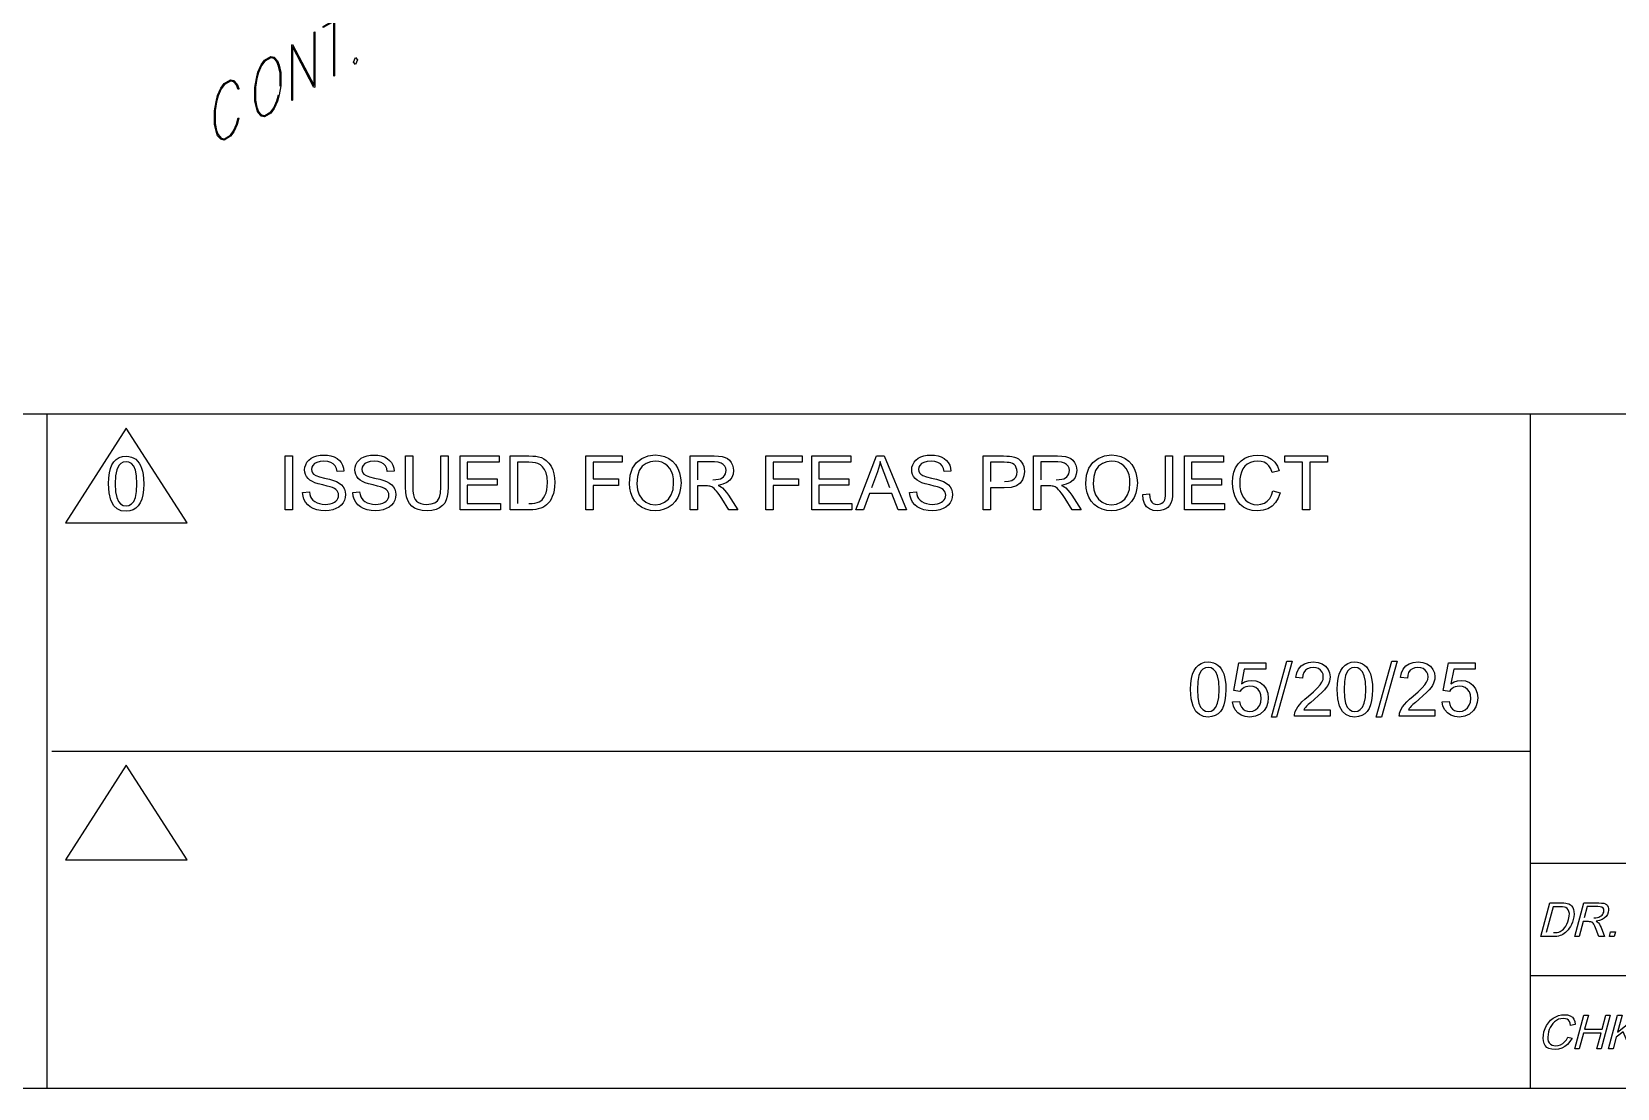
# Model space of a CAD drawing. Extents: x 0 to 17.2, y 0.1 to 11.3.
# Drawn here: x 7.477 to 10.402, y 0.225 to 2.174 of the extents above; entities that cross this region are included whole.
import ezdxf

# ---------------------------------------------------------------- set-up
doc = ezdxf.new("R2010")
doc.units = 0
for name, color, linetype in [('BORDER', 3, 'CONTINUOUS'), ('BORDERTEXT', 7, 'CONTINUOUS'), ('Continuation', 7, 'CONTINUOUS')]:
    doc.layers.add(name, color=color, linetype=linetype)

msp = doc.modelspace()

# ---------------------------------------------------------------- linework, layer by layer
at = {"layer": 'BORDER'}
for points in [[(0.1692, 0.2247), (17.0808, 0.2247), (17.0808, 11.1675), (0.1692, 11.1675), (0.1692, 0.2247)], [(17.0808, 1.4682), (0.1692, 1.4682)], [(7.5059, 0.2247), (7.5059, 1.4682)], [(10.2415, 0.2247), (10.2415, 1.4682)], [(7.5145, 0.8464), (10.2415, 0.8464)], [(12.1068, 0.6392), (10.2415, 0.6392)], [(12.1068, 0.4319), (10.2415, 0.4319)]]:
    msp.add_lwpolyline(points, dxfattribs=at)
at = {"layer": 'BORDERTEXT'}
for points in [[(7.6518, 1.4423), (7.5395, 1.2677), (7.764, 1.2677), (7.6518, 1.4423)], [(7.6189, 1.3397), (7.6193, 1.3507), (7.6205, 1.3602), (7.6225, 1.3681), (7.6253, 1.3748), (7.6289, 1.3803), (7.6333, 1.3847), (7.6385, 1.388), (7.6445, 1.3899), (7.6513, 1.3906), (7.6564, 1.3902), (7.6611, 1.3891), (7.6654, 1.3873), (7.6692, 1.3849), (7.6725, 1.3818), (7.6753, 1.378), (7.6778, 1.3737), (7.6798, 1.3688), (7.6815, 1.3633), (7.6828, 1.3568), (7.6835, 1.3489), (7.6838, 1.3397), (7.6834, 1.3288), (7.6822, 1.3194), (7.6802, 1.3115), (7.6774, 1.3048), (7.6738, 1.2993), (7.6694, 1.2949), (7.6642, 1.2916), (7.6582, 1.2896), (7.6513, 1.289), (7.6424, 1.2901), (7.6349, 1.2936), (7.6287, 1.2993), (7.6233, 1.3093), (7.62, 1.3228), (7.6189, 1.3397)], [(7.6314, 1.3397), (7.6321, 1.3252), (7.634, 1.3144), (7.6372, 1.3071), (7.6413, 1.3026), (7.646, 1.2999), (7.6513, 1.299), (7.6566, 1.2999), (7.6613, 1.3026), (7.6655, 1.3072), (7.6687, 1.3144), (7.6706, 1.3253), (7.6712, 1.3397), (7.6706, 1.3543), (7.6687, 1.3652), (7.6655, 1.3724), (7.6613, 1.3769), (7.6566, 1.3796), (7.6512, 1.3805), (7.646, 1.3797), (7.6415, 1.3773), (7.6377, 1.3733), (7.6342, 1.3656), (7.6321, 1.3544), (7.6314, 1.3397)], [(7.945, 1.2917), (7.945, 1.3911), (7.9582, 1.3911), (7.9582, 1.2917), (7.945, 1.2917)], [(7.9769, 1.3236), (7.9894, 1.3247), (7.9894, 1.3247), (7.9902, 1.32), (7.9916, 1.316), (7.9935, 1.3125), (7.9935, 1.3125), (7.996, 1.3095), (7.9993, 1.3069), (8.0035, 1.3047), (8.0035, 1.3047), (8.0082, 1.3031), (8.0133, 1.3021), (8.0187, 1.3018), (8.0187, 1.3018), (8.0236, 1.302), (8.028, 1.3028), (8.032, 1.304), (8.032, 1.304), (8.0356, 1.3057), (8.0384, 1.3077), (8.0406, 1.3102), (8.0406, 1.3102), (8.0422, 1.3128), (8.0431, 1.3157), (8.0434, 1.3187), (8.0434, 1.3187), (8.0431, 1.3217), (8.0422, 1.3244), (8.0407, 1.3269), (8.0407, 1.3269), (8.0385, 1.3291), (8.0355, 1.331), (8.0318, 1.3327), (8.0318, 1.3327), (8.028, 1.334), (8.0221, 1.3356), (8.0141, 1.3376), (8.0141, 1.3376), (8.0058, 1.3397), (7.9994, 1.3418), (7.9949, 1.3438), (7.9949, 1.3438), (7.9905, 1.3465), (7.987, 1.3496), (7.9842, 1.353), (7.9842, 1.353), (7.9823, 1.3569), (7.9811, 1.361), (7.9807, 1.3654), (7.9807, 1.3654), (7.9812, 1.3703), (7.9826, 1.375), (7.985, 1.3795), (7.985, 1.3795), (7.9883, 1.3835), (7.9925, 1.3868), (7.9975, 1.3894), (7.9975, 1.3894), (8.0032, 1.3913), (8.0093, 1.3925), (8.0158, 1.3928), (8.0158, 1.3928), (8.0228, 1.3924), (8.0293, 1.3913), (8.0353, 1.3893), (8.0353, 1.3893), (8.0405, 1.3865), (8.0448, 1.383), (8.0483, 1.3788), (8.0483, 1.3788), (8.0508, 1.374), (8.0524, 1.3688), (8.0531, 1.3631), (8.0405, 1.3622), (8.0405, 1.3622), (8.0393, 1.3679), (8.037, 1.3727), (8.0336, 1.3764), (8.0336, 1.3764), (8.0291, 1.3791), (8.0233, 1.3807), (8.0163, 1.3812), (8.0163, 1.3812), (8.0091, 1.3808), (8.0033, 1.3793), (7.9989, 1.3769), (7.9989, 1.3769), (7.9959, 1.3737), (7.994, 1.3702), (7.9934, 1.3663), (7.9934, 1.3663), (7.9939, 1.3629), (7.9951, 1.36), (7.9973, 1.3575), (7.9973, 1.3575), (8.0012, 1.3552), (8.0078, 1.3528), (8.0171, 1.3504), (8.0171, 1.3504), (8.0267, 1.3481), (8.0341, 1.346), (8.0392, 1.3441), (8.0392, 1.3441), (8.0444, 1.3411), (8.0487, 1.3378), (8.052, 1.3339), (8.052, 1.3339), (8.0543, 1.3296), (8.0557, 1.3249), (8.0561, 1.3198), (8.0561, 1.3198), (8.0556, 1.3146), (8.0541, 1.3096), (8.0516, 1.3048), (8.0516, 1.3048), (8.0481, 1.3005), (8.0438, 1.2968), (8.0385, 1.2939), (8.0385, 1.2939), (8.0326, 1.2917), (8.0262, 1.2904), (8.0193, 1.29), (8.0193, 1.29), (8.0108, 1.2904), (8.0033, 1.2917), (7.9967, 1.2939), (7.9967, 1.2939), (7.9911, 1.297), (7.9863, 1.3009), (7.9824, 1.3057), (7.9824, 1.3057), (7.9795, 1.3112), (7.9777, 1.3172), (7.9769, 1.3236)], [(8.0696, 1.3236), (8.082, 1.3247), (8.082, 1.3247), (8.0829, 1.32), (8.0843, 1.316), (8.0862, 1.3125), (8.0862, 1.3125), (8.0887, 1.3095), (8.092, 1.3069), (8.0962, 1.3047), (8.0962, 1.3047), (8.1009, 1.3031), (8.106, 1.3021), (8.1114, 1.3018), (8.1114, 1.3018), (8.1163, 1.302), (8.1207, 1.3028), (8.1247, 1.304), (8.1247, 1.304), (8.1283, 1.3057), (8.1311, 1.3077), (8.1333, 1.3102), (8.1333, 1.3102), (8.1349, 1.3128), (8.1358, 1.3157), (8.1361, 1.3187), (8.1361, 1.3187), (8.1358, 1.3217), (8.1349, 1.3244), (8.1334, 1.3269), (8.1334, 1.3269), (8.1312, 1.3291), (8.1282, 1.331), (8.1245, 1.3327), (8.1245, 1.3327), (8.1207, 1.334), (8.1148, 1.3356), (8.1068, 1.3376), (8.1068, 1.3376), (8.0985, 1.3397), (8.0921, 1.3418), (8.0875, 1.3438), (8.0875, 1.3438), (8.0832, 1.3465), (8.0797, 1.3496), (8.0769, 1.353), (8.0769, 1.353), (8.075, 1.3569), (8.0738, 1.361), (8.0734, 1.3654), (8.0734, 1.3654), (8.0739, 1.3703), (8.0753, 1.375), (8.0777, 1.3795), (8.0777, 1.3795), (8.081, 1.3835), (8.0852, 1.3868), (8.0902, 1.3894), (8.0902, 1.3894), (8.0959, 1.3913), (8.102, 1.3925), (8.1084, 1.3928), (8.1084, 1.3928), (8.1155, 1.3924), (8.122, 1.3913), (8.128, 1.3893), (8.128, 1.3893), (8.1332, 1.3865), (8.1375, 1.383), (8.141, 1.3788), (8.141, 1.3788), (8.1435, 1.374), (8.1451, 1.3688), (8.1458, 1.3631), (8.1332, 1.3622), (8.1332, 1.3622), (8.132, 1.3679), (8.1297, 1.3727), (8.1263, 1.3764), (8.1263, 1.3764), (8.1218, 1.3791), (8.116, 1.3807), (8.109, 1.3812), (8.109, 1.3812), (8.1017, 1.3808), (8.0959, 1.3793), (8.0916, 1.3769), (8.0916, 1.3769), (8.0885, 1.3737), (8.0867, 1.3702), (8.0861, 1.3663), (8.0861, 1.3663), (8.0866, 1.3629), (8.0878, 1.36), (8.09, 1.3575), (8.09, 1.3575), (8.0939, 1.3552), (8.1005, 1.3528), (8.1098, 1.3504), (8.1098, 1.3504), (8.1194, 1.3481), (8.1268, 1.346), (8.1319, 1.3441), (8.1319, 1.3441), (8.1371, 1.3411), (8.1414, 1.3378), (8.1447, 1.3339), (8.1447, 1.3339), (8.147, 1.3296), (8.1484, 1.3249), (8.1488, 1.3198), (8.1488, 1.3198), (8.1483, 1.3146), (8.1468, 1.3096), (8.1443, 1.3048), (8.1443, 1.3048), (8.1408, 1.3005), (8.1364, 1.2968), (8.1312, 1.2939), (8.1312, 1.2939), (8.1253, 1.2917), (8.1189, 1.2904), (8.112, 1.29), (8.112, 1.29), (8.1035, 1.2904), (8.096, 1.2917), (8.0894, 1.2939), (8.0894, 1.2939), (8.0838, 1.297), (8.079, 1.3009), (8.0751, 1.3057), (8.0751, 1.3057), (8.0722, 1.3112), (8.0704, 1.3172), (8.0696, 1.3236)], [(8.2321, 1.3911), (8.2452, 1.3911), (8.2452, 1.3337), (8.2452, 1.3337), (8.2449, 1.3244), (8.2437, 1.3164), (8.2419, 1.3099), (8.2419, 1.3099), (8.239, 1.3043), (8.2349, 1.2996), (8.2296, 1.2955), (8.2296, 1.2955), (8.2231, 1.2924), (8.2153, 1.2906), (8.2064, 1.29), (8.2064, 1.29), (8.1976, 1.2905), (8.19, 1.2921), (8.1835, 1.2948), (8.1835, 1.2948), (8.1781, 1.2985), (8.1739, 1.3031), (8.1708, 1.3087), (8.1708, 1.3087), (8.1687, 1.3156), (8.1674, 1.3239), (8.167, 1.3337), (8.167, 1.3911), (8.1802, 1.3911), (8.1802, 1.3337), (8.1802, 1.3337), (8.1804, 1.3259), (8.1812, 1.3195), (8.1826, 1.3146), (8.1826, 1.3146), (8.1846, 1.3109), (8.1873, 1.3077), (8.1909, 1.3052), (8.1909, 1.3052), (8.1951, 1.3033), (8.1998, 1.3022), (8.2052, 1.3018), (8.2052, 1.3018), (8.214, 1.3026), (8.2209, 1.3048), (8.2259, 1.3084), (8.2259, 1.3084), (8.2293, 1.3142), (8.2314, 1.3226), (8.2321, 1.3337), (8.2321, 1.3911)], [(8.2674, 1.2917), (8.2674, 1.3911), (8.3394, 1.3911), (8.3394, 1.3794), (8.2806, 1.3794), (8.2806, 1.3489), (8.3356, 1.3489), (8.3356, 1.3373), (8.2806, 1.3373), (8.2806, 1.3034), (8.3417, 1.3034), (8.3417, 1.2917), (8.2674, 1.2917)], [(8.3599, 1.2917), (8.3599, 1.3911), (8.3941, 1.3911), (8.3941, 1.3911), (8.4013, 1.391), (8.4072, 1.3905), (8.4118, 1.3897), (8.4118, 1.3897), (8.4173, 1.3881), (8.4221, 1.3857), (8.4264, 1.3826), (8.4264, 1.3826), (8.4312, 1.3778), (8.4352, 1.3721), (8.4382, 1.3656), (8.4382, 1.3656), (8.4404, 1.3584), (8.4417, 1.3505), (8.4421, 1.3419), (8.4421, 1.3419), (8.4418, 1.3347), (8.4409, 1.328), (8.4395, 1.3219), (8.4395, 1.3219), (8.4375, 1.3164), (8.4353, 1.3115), (8.4327, 1.3074), (8.4327, 1.3074), (8.4298, 1.3038), (8.4268, 1.3008), (8.4236, 1.2984), (8.4236, 1.2984), (8.4201, 1.2963), (8.4161, 1.2947), (8.4117, 1.2934), (8.4117, 1.2934), (8.4069, 1.2924), (8.4015, 1.2919), (8.3958, 1.2917), (8.3599, 1.2917)], [(8.3943, 1.3034), (8.3943, 1.3034), (8.4004, 1.3036), (8.4055, 1.3042), (8.4097, 1.3052), (8.4097, 1.3052), (8.4132, 1.3066), (8.4162, 1.3083), (8.4186, 1.3104), (8.4186, 1.3104), (8.4215, 1.3139), (8.4239, 1.3181), (8.4259, 1.323), (8.4259, 1.323), (8.4274, 1.3286), (8.4282, 1.335), (8.4285, 1.3422), (8.4285, 1.3422), (8.428, 1.3518), (8.4263, 1.3598), (8.4234, 1.3661), (8.4234, 1.3661), (8.4197, 1.3711), (8.4156, 1.3749), (8.411, 1.3774), (8.411, 1.3774), (8.4067, 1.3785), (8.401, 1.3792), (8.3939, 1.3794), (8.373, 1.3794), (8.373, 1.3034)], [(8.4995, 1.2917), (8.4995, 1.3911), (8.5666, 1.3911), (8.5666, 1.3794), (8.5127, 1.3794), (8.5127, 1.3486), (8.5594, 1.3486), (8.5594, 1.3369), (8.5127, 1.3369), (8.5127, 1.2917), (8.4995, 1.2917)], [(8.5797, 1.3401), (8.5797, 1.3401), (8.5812, 1.3554), (8.5856, 1.3684), (8.593, 1.3789), (8.593, 1.3789), (8.6027, 1.3867), (8.6142, 1.3914), (8.6274, 1.3929), (8.6274, 1.3929), (8.6362, 1.3922), (8.6445, 1.39), (8.6522, 1.3863), (8.6522, 1.3863), (8.659, 1.3814), (8.6646, 1.3752), (8.6691, 1.368), (8.6691, 1.368), (8.6723, 1.3598), (8.6742, 1.3509), (8.6749, 1.3413), (8.6749, 1.3413), (8.6742, 1.3315), (8.6721, 1.3225), (8.6688, 1.3142), (8.6688, 1.3142), (8.6641, 1.3069), (8.6583, 1.3008), (8.6514, 1.2961), (8.6514, 1.2961), (8.6438, 1.2927), (8.6357, 1.2907), (8.6273, 1.29), (8.6273, 1.29), (8.6183, 1.2907), (8.6099, 1.293), (8.6022, 1.2968), (8.6022, 1.2968), (8.5954, 1.3018), (8.5898, 1.308), (8.5854, 1.3153), (8.5854, 1.3153), (8.5823, 1.3233), (8.5804, 1.3315), (8.5797, 1.3401)], [(8.5933, 1.3399), (8.5944, 1.3288), (8.5976, 1.3193), (8.603, 1.3116), (8.603, 1.3116), (8.61, 1.3058), (8.618, 1.3024), (8.6272, 1.3012), (8.6272, 1.3012), (8.6365, 1.3024), (8.6447, 1.3059), (8.6517, 1.3117), (8.6517, 1.3117), (8.657, 1.3196), (8.6602, 1.3295), (8.6613, 1.3413), (8.6613, 1.3413), (8.6608, 1.3491), (8.6595, 1.3562), (8.6572, 1.3625), (8.6572, 1.3625), (8.654, 1.3681), (8.65, 1.3728), (8.6452, 1.3766), (8.6452, 1.3766), (8.6397, 1.3794), (8.6338, 1.381), (8.6274, 1.3816), (8.6274, 1.3816), (8.6185, 1.3805), (8.6105, 1.3773), (8.6034, 1.372), (8.6034, 1.372), (8.5978, 1.3641), (8.5944, 1.3535), (8.5933, 1.3399)], [(8.692, 1.2917), (8.692, 1.3911), (8.7361, 1.3911), (8.7361, 1.3911), (8.7443, 1.3908), (8.751, 1.39), (8.7564, 1.3885), (8.7564, 1.3885), (8.7607, 1.3862), (8.7643, 1.3831), (8.7674, 1.379), (8.7674, 1.379), (8.7697, 1.3743), (8.7711, 1.3693), (8.7716, 1.364), (8.7716, 1.364), (8.7708, 1.3573), (8.7685, 1.3514), (8.7647, 1.3462), (8.7647, 1.3462), (8.7593, 1.3419), (8.7522, 1.3388), (8.7435, 1.3369), (8.7435, 1.3369), (8.7467, 1.3353), (8.7494, 1.3336), (8.7515, 1.332), (8.7515, 1.332), (8.7552, 1.3282), (8.7589, 1.3237), (8.7624, 1.3187), (8.7797, 1.2917), (8.7631, 1.2917), (8.75, 1.3124), (8.75, 1.3124), (8.7464, 1.3179), (8.7432, 1.3224), (8.7405, 1.3261), (8.7405, 1.3261), (8.7381, 1.3289), (8.7358, 1.3311), (8.7338, 1.3327), (8.7338, 1.3327), (8.7318, 1.3339), (8.7298, 1.3347), (8.7278, 1.3354), (8.7278, 1.3354), (8.726, 1.3356), (8.7235, 1.3358), (8.7205, 1.3358), (8.7052, 1.3358), (8.7052, 1.2917), (8.692, 1.2917)], [(8.7335, 1.3472), (8.7335, 1.3472), (8.7391, 1.3474), (8.7438, 1.3481), (8.7476, 1.3491), (8.7476, 1.3491), (8.7507, 1.3506), (8.7533, 1.3526), (8.7553, 1.3551), (8.7553, 1.3551), (8.7568, 1.3579), (8.7577, 1.3609), (8.758, 1.364), (8.758, 1.364), (8.7574, 1.3684), (8.7557, 1.3723), (8.7529, 1.3756), (8.7529, 1.3756), (8.7488, 1.3781), (8.7434, 1.3796), (8.7367, 1.3802), (8.7052, 1.3802), (8.7052, 1.3472)], [(8.8315, 1.2917), (8.8315, 1.3911), (8.8986, 1.3911), (8.8986, 1.3794), (8.8446, 1.3794), (8.8446, 1.3486), (8.8913, 1.3486), (8.8913, 1.3369), (8.8446, 1.3369), (8.8446, 1.2917), (8.8315, 1.2917)], [(8.916, 1.2917), (8.916, 1.3911), (8.9879, 1.3911), (8.9879, 1.3794), (8.9291, 1.3794), (8.9291, 1.3489), (8.9842, 1.3489), (8.9842, 1.3373), (8.9291, 1.3373), (8.9291, 1.3034), (8.9902, 1.3034), (8.9902, 1.2917), (8.916, 1.2917)], [(8.9975, 1.2917), (9.0357, 1.3911), (9.0498, 1.3911), (9.0906, 1.2917), (9.0756, 1.2917), (9.064, 1.3218), (9.0224, 1.3218), (9.0114, 1.2917), (8.9975, 1.2917)], [(9.0599, 1.3325), (9.0495, 1.3601), (9.0495, 1.3601), (9.0466, 1.3679), (9.0443, 1.3748), (9.0424, 1.3807), (9.0424, 1.3807), (9.041, 1.3743), (9.0392, 1.368), (9.0371, 1.3617), (9.0262, 1.3325)], [(9.0966, 1.3236), (9.109, 1.3247), (9.109, 1.3247), (9.1099, 1.32), (9.1112, 1.316), (9.1131, 1.3125), (9.1131, 1.3125), (9.1157, 1.3095), (9.119, 1.3069), (9.1231, 1.3047), (9.1231, 1.3047), (9.1278, 1.3031), (9.1329, 1.3021), (9.1384, 1.3018), (9.1384, 1.3018), (9.1432, 1.302), (9.1477, 1.3028), (9.1517, 1.304), (9.1517, 1.304), (9.1552, 1.3057), (9.1581, 1.3077), (9.1603, 1.3102), (9.1603, 1.3102), (9.1618, 1.3128), (9.1628, 1.3157), (9.1631, 1.3187), (9.1631, 1.3187), (9.1628, 1.3217), (9.1619, 1.3244), (9.1604, 1.3269), (9.1604, 1.3269), (9.1582, 1.3291), (9.1552, 1.331), (9.1514, 1.3327), (9.1514, 1.3327), (9.1477, 1.334), (9.1418, 1.3356), (9.1337, 1.3376), (9.1337, 1.3376), (9.1255, 1.3397), (9.1191, 1.3418), (9.1145, 1.3438), (9.1145, 1.3438), (9.1102, 1.3465), (9.1066, 1.3496), (9.1039, 1.353), (9.1039, 1.353), (9.1019, 1.3569), (9.1008, 1.361), (9.1004, 1.3654), (9.1004, 1.3654), (9.1009, 1.3703), (9.1023, 1.375), (9.1047, 1.3795), (9.1047, 1.3795), (9.108, 1.3835), (9.1121, 1.3868), (9.1172, 1.3894), (9.1172, 1.3894), (9.1228, 1.3913), (9.1289, 1.3925), (9.1354, 1.3928), (9.1354, 1.3928), (9.1425, 1.3924), (9.149, 1.3913), (9.1549, 1.3893), (9.1549, 1.3893), (9.1601, 1.3865), (9.1645, 1.383), (9.1679, 1.3788), (9.1679, 1.3788), (9.1705, 1.374), (9.1721, 1.3688), (9.1728, 1.3631), (9.1602, 1.3622), (9.1602, 1.3622), (9.159, 1.3679), (9.1567, 1.3727), (9.1533, 1.3764), (9.1533, 1.3764), (9.1488, 1.3791), (9.143, 1.3807), (9.136, 1.3812), (9.136, 1.3812), (9.1287, 1.3808), (9.1229, 1.3793), (9.1185, 1.3769), (9.1185, 1.3769), (9.1155, 1.3737), (9.1137, 1.3702), (9.1131, 1.3663), (9.1131, 1.3663), (9.1135, 1.3629), (9.1148, 1.36), (9.117, 1.3575), (9.117, 1.3575), (9.1208, 1.3552), (9.1275, 1.3528), (9.1368, 1.3504), (9.1368, 1.3504), (9.1464, 1.3481), (9.1537, 1.346), (9.1588, 1.3441), (9.1588, 1.3441), (9.1641, 1.3411), (9.1684, 1.3378), (9.1716, 1.3339), (9.1716, 1.3339), (9.1739, 1.3296), (9.1753, 1.3249), (9.1758, 1.3198), (9.1758, 1.3198), (9.1753, 1.3146), (9.1738, 1.3096), (9.1712, 1.3048), (9.1712, 1.3048), (9.1678, 1.3005), (9.1634, 1.2968), (9.1582, 1.2939), (9.1582, 1.2939), (9.1523, 1.2917), (9.1459, 1.2904), (9.139, 1.29), (9.139, 1.29), (9.1305, 1.2904), (9.1229, 1.2917), (9.1164, 1.2939), (9.1164, 1.2939), (9.1107, 1.297), (9.106, 1.3009), (9.1021, 1.3057), (9.1021, 1.3057), (9.0991, 1.3112), (9.0973, 1.3172), (9.0966, 1.3236)], [(9.2324, 1.2917), (9.2324, 1.3911), (9.2699, 1.3911), (9.2699, 1.3911), (9.276, 1.391), (9.281, 1.3907), (9.285, 1.3902), (9.285, 1.3902), (9.2897, 1.3891), (9.2938, 1.3876), (9.2973, 1.3855), (9.2973, 1.3855), (9.3004, 1.383), (9.3031, 1.3798), (9.3053, 1.3759), (9.3053, 1.3759), (9.307, 1.3717), (9.308, 1.3672), (9.3083, 1.3624), (9.3083, 1.3624), (9.3074, 1.3543), (9.3047, 1.3472), (9.3002, 1.3409), (9.3002, 1.3409), (9.2934, 1.336), (9.2837, 1.3331), (9.2711, 1.3321), (9.2455, 1.3321), (9.2455, 1.2917), (9.2324, 1.2917)], [(9.2713, 1.3438), (9.2713, 1.3438), (9.2789, 1.3444), (9.285, 1.346), (9.2894, 1.3486), (9.2894, 1.3486), (9.2924, 1.3522), (9.2941, 1.3567), (9.2947, 1.362), (9.2947, 1.362), (9.2944, 1.3659), (9.2933, 1.3695), (9.2916, 1.3727), (9.2916, 1.3727), (9.2893, 1.3753), (9.2865, 1.3772), (9.2833, 1.3785), (9.2833, 1.3785), (9.2804, 1.379), (9.2763, 1.3793), (9.271, 1.3794), (9.2455, 1.3794), (9.2455, 1.3438)], [(9.3253, 1.2917), (9.3253, 1.3911), (9.3694, 1.3911), (9.3694, 1.3911), (9.3775, 1.3908), (9.3843, 1.39), (9.3896, 1.3885), (9.3896, 1.3885), (9.3939, 1.3862), (9.3976, 1.3831), (9.4007, 1.379), (9.4007, 1.379), (9.403, 1.3743), (9.4043, 1.3693), (9.4048, 1.364), (9.4048, 1.364), (9.404, 1.3573), (9.4018, 1.3514), (9.398, 1.3462), (9.398, 1.3462), (9.3926, 1.3419), (9.3855, 1.3388), (9.3768, 1.3369), (9.3768, 1.3369), (9.38, 1.3353), (9.3826, 1.3336), (9.3847, 1.332), (9.3847, 1.332), (9.3885, 1.3282), (9.3921, 1.3237), (9.3956, 1.3187), (9.413, 1.2917), (9.3964, 1.2917), (9.3832, 1.3124), (9.3832, 1.3124), (9.3796, 1.3179), (9.3764, 1.3224), (9.3737, 1.3261), (9.3737, 1.3261), (9.3713, 1.3289), (9.3691, 1.3311), (9.367, 1.3327), (9.367, 1.3327), (9.3651, 1.3339), (9.3631, 1.3347), (9.361, 1.3354), (9.361, 1.3354), (9.3592, 1.3356), (9.3568, 1.3358), (9.3537, 1.3358), (9.3384, 1.3358), (9.3384, 1.2917), (9.3253, 1.2917)], [(9.3667, 1.3472), (9.3667, 1.3472), (9.3723, 1.3474), (9.377, 1.3481), (9.3809, 1.3491), (9.3809, 1.3491), (9.384, 1.3506), (9.3866, 1.3526), (9.3886, 1.3551), (9.3886, 1.3551), (9.3901, 1.3579), (9.3909, 1.3609), (9.3912, 1.364), (9.3912, 1.364), (9.3907, 1.3684), (9.389, 1.3723), (9.3861, 1.3756), (9.3861, 1.3756), (9.382, 1.3781), (9.3766, 1.3796), (9.3699, 1.3802), (9.3384, 1.3802), (9.3384, 1.3472)], [(9.4214, 1.3401), (9.4214, 1.3401), (9.4229, 1.3554), (9.4273, 1.3684), (9.4347, 1.3789), (9.4347, 1.3789), (9.4445, 1.3867), (9.4559, 1.3914), (9.4691, 1.3929), (9.4691, 1.3929), (9.478, 1.3922), (9.4862, 1.39), (9.4939, 1.3863), (9.4939, 1.3863), (9.5007, 1.3814), (9.5063, 1.3752), (9.5108, 1.368), (9.5108, 1.368), (9.514, 1.3598), (9.5159, 1.3509), (9.5166, 1.3413), (9.5166, 1.3413), (9.5159, 1.3315), (9.5139, 1.3225), (9.5105, 1.3142), (9.5105, 1.3142), (9.5058, 1.3069), (9.5001, 1.3008), (9.4932, 1.2961), (9.4932, 1.2961), (9.4855, 1.2927), (9.4774, 1.2907), (9.469, 1.29), (9.469, 1.29), (9.46, 1.2907), (9.4516, 1.293), (9.4439, 1.2968), (9.4439, 1.2968), (9.4371, 1.3018), (9.4315, 1.308), (9.4271, 1.3153), (9.4271, 1.3153), (9.424, 1.3233), (9.4221, 1.3315), (9.4214, 1.3401)], [(9.435, 1.3399), (9.4361, 1.3288), (9.4393, 1.3193), (9.4447, 1.3116), (9.4447, 1.3116), (9.4517, 1.3058), (9.4598, 1.3024), (9.4689, 1.3012), (9.4689, 1.3012), (9.4783, 1.3024), (9.4864, 1.3059), (9.4934, 1.3117), (9.4934, 1.3117), (9.4987, 1.3196), (9.5019, 1.3295), (9.503, 1.3413), (9.503, 1.3413), (9.5025, 1.3491), (9.5012, 1.3562), (9.4989, 1.3625), (9.4989, 1.3625), (9.4957, 1.3681), (9.4917, 1.3728), (9.4869, 1.3766), (9.4869, 1.3766), (9.4814, 1.3794), (9.4755, 1.381), (9.4691, 1.3816), (9.4691, 1.3816), (9.4603, 1.3805), (9.4522, 1.3773), (9.4451, 1.372), (9.4451, 1.372), (9.4395, 1.3641), (9.4361, 1.3535), (9.435, 1.3399)], [(9.5268, 1.3199), (9.5387, 1.3215), (9.5387, 1.3215), (9.5394, 1.3147), (9.5408, 1.3095), (9.543, 1.3059), (9.543, 1.3059), (9.5458, 1.3036), (9.5493, 1.3022), (9.5535, 1.3017), (9.5535, 1.3017), (9.5566, 1.302), (9.5595, 1.3027), (9.562, 1.304), (9.562, 1.304), (9.5642, 1.3057), (9.5658, 1.3077), (9.567, 1.3102), (9.567, 1.3102), (9.5677, 1.3133), (9.5682, 1.3174), (9.5683, 1.3226), (9.5683, 1.3911), (9.5815, 1.3911), (9.5815, 1.3234), (9.5815, 1.3234), (9.5812, 1.3157), (9.5802, 1.3092), (9.5785, 1.304), (9.5785, 1.304), (9.5761, 1.2998), (9.5729, 1.2963), (9.5689, 1.2936), (9.5689, 1.2936), (9.5643, 1.2916), (9.5592, 1.2904), (9.5536, 1.29), (9.5536, 1.29), (9.5455, 1.2908), (9.5388, 1.2933), (9.5335, 1.2975), (9.5335, 1.2975), (9.5297, 1.3033), (9.5274, 1.3108), (9.5268, 1.3199)], [(9.6033, 1.2917), (9.6033, 1.3911), (9.6752, 1.3911), (9.6752, 1.3794), (9.6165, 1.3794), (9.6165, 1.3489), (9.6715, 1.3489), (9.6715, 1.3373), (9.6165, 1.3373), (9.6165, 1.3034), (9.6775, 1.3034), (9.6775, 1.2917), (9.6033, 1.2917)], [(9.7667, 1.3265), (9.7799, 1.3232), (9.7799, 1.3232), (9.7764, 1.3133), (9.7714, 1.305), (9.765, 1.2985), (9.765, 1.2985), (9.7573, 1.2938), (9.7485, 1.2909), (9.7387, 1.29), (9.7387, 1.29), (9.7286, 1.2907), (9.7199, 1.2929), (9.7125, 1.2965), (9.7125, 1.2965), (9.7063, 1.3015), (9.7012, 1.3079), (9.6972, 1.3155), (9.6972, 1.3155), (9.6943, 1.324), (9.6925, 1.3329), (9.6919, 1.3422), (9.6919, 1.3422), (9.6926, 1.3521), (9.6946, 1.3611), (9.6979, 1.3693), (9.6979, 1.3693), (9.7024, 1.3764), (9.708, 1.3822), (9.7148, 1.3868), (9.7148, 1.3868), (9.7223, 1.3902), (9.7303, 1.3922), (9.7389, 1.3928), (9.7389, 1.3928), (9.7483, 1.392), (9.7567, 1.3895), (9.764, 1.3852), (9.764, 1.3852), (9.7701, 1.3795), (9.7748, 1.3724), (9.7782, 1.3639), (9.7652, 1.3608), (9.7652, 1.3608), (9.7625, 1.3674), (9.7592, 1.3727), (9.7552, 1.3766), (9.7552, 1.3766), (9.7504, 1.3794), (9.7449, 1.381), (9.7386, 1.3816), (9.7386, 1.3816), (9.7314, 1.381), (9.725, 1.3791), (9.7194, 1.3761), (9.7194, 1.3761), (9.7148, 1.372), (9.7112, 1.3671), (9.7086, 1.3613), (9.7086, 1.3613), (9.7069, 1.3551), (9.7058, 1.3487), (9.7055, 1.3422), (9.7055, 1.3422), (9.7059, 1.3341), (9.7071, 1.3267), (9.7092, 1.3201), (9.7092, 1.3201), (9.7121, 1.3143), (9.7159, 1.3096), (9.7207, 1.3059), (9.7207, 1.3059), (9.726, 1.3033), (9.7317, 1.3018), (9.7376, 1.3012), (9.7376, 1.3012), (9.7446, 1.3019), (9.7508, 1.3041), (9.7563, 1.3076), (9.7563, 1.3076), (9.7609, 1.3126), (9.7643, 1.3189), (9.7667, 1.3265)], [(9.8214, 1.2917), (9.8214, 1.3794), (9.7886, 1.3794), (9.7886, 1.3911), (9.8675, 1.3911), (9.8675, 1.3794), (9.8346, 1.3794), (9.8346, 1.2917), (9.8214, 1.2917)], [(9.6149, 0.9603), (9.6153, 0.9713), (9.6165, 0.9807), (9.6185, 0.9887), (9.6213, 0.9953), (9.6249, 1.0008), (9.6293, 1.0053), (9.6345, 1.0085), (9.6405, 1.0105), (9.6473, 1.0111), (9.6524, 1.0107), (9.6571, 1.0097), (9.6614, 1.0079), (9.6652, 1.0054), (9.6685, 1.0023), (9.6713, 0.9986), (9.6738, 0.9942), (9.6758, 0.9893), (9.6775, 0.9838), (9.6788, 0.9773), (9.6795, 0.9695), (9.6798, 0.9603), (9.6794, 0.9494), (9.6782, 0.9399), (9.6762, 0.932), (9.6734, 0.9254), (9.6698, 0.9198), (9.6654, 0.9154), (9.6602, 0.9121), (9.6542, 0.9102), (9.6473, 0.9095), (9.6384, 0.9107), (9.6309, 0.9141), (9.6247, 0.9198), (9.6193, 0.9298), (9.616, 0.9433), (9.6149, 0.9603)], [(9.6274, 0.9603), (9.6281, 0.9458), (9.63, 0.9349), (9.6332, 0.9277), (9.6373, 0.9232), (9.642, 0.9205), (9.6473, 0.9196), (9.6526, 0.9205), (9.6574, 0.9232), (9.6615, 0.9277), (9.6647, 0.9349), (9.6666, 0.9458), (9.6672, 0.9603), (9.6666, 0.9748), (9.6647, 0.9857), (9.6615, 0.9929), (9.6573, 0.9974), (9.6526, 1.0001), (9.6472, 1.001), (9.642, 1.0002), (9.6375, 0.9978), (9.6338, 0.9939), (9.6302, 0.9861), (9.6281, 0.9749), (9.6274, 0.9603)], [(9.6922, 0.9373), (9.705, 0.9384), (9.7064, 0.9326), (9.7086, 0.9279), (9.7116, 0.9243), (9.7153, 0.9217), (9.7195, 0.9201), (9.7241, 0.9196), (9.7297, 0.9203), (9.7347, 0.9225), (9.7391, 0.9262), (9.7425, 0.9311), (9.7445, 0.937), (9.7452, 0.9439), (9.7445, 0.9503), (9.7426, 0.9558), (9.7393, 0.9603), (9.735, 0.9637), (9.7299, 0.9657), (9.7239, 0.9664), (9.7201, 0.9661), (9.7166, 0.9652), (9.7133, 0.9637), (9.7103, 0.9617), (9.7079, 0.9594), (9.7058, 0.9567), (9.6943, 0.9582), (9.704, 1.0093), (9.7535, 1.0093), (9.7535, 0.9977), (9.7138, 0.9977), (9.7084, 0.9709), (9.7145, 0.9744), (9.7207, 0.9765), (9.7272, 0.9772), (9.7354, 0.9762), (9.7428, 0.9732), (9.7492, 0.9681), (9.7542, 0.9616), (9.7571, 0.9538), (9.7581, 0.9449), (9.7573, 0.9363), (9.7546, 0.9286), (9.7503, 0.9216), (9.7431, 0.9149), (9.7344, 0.9109), (9.7241, 0.9095), (9.7156, 0.9104), (9.7083, 0.9129), (9.702, 0.9171), (9.6971, 0.9227), (9.6938, 0.9295), (9.6922, 0.9373)], [(9.7637, 0.9095), (9.7925, 1.0124), (9.8023, 1.0124), (9.7735, 0.9095), (9.7637, 0.9095)], [(9.8723, 0.923), (9.8723, 0.9112), (9.8065, 0.9112), (9.8066, 0.9141), (9.8071, 0.9169), (9.8079, 0.9197), (9.81, 0.9241), (9.8126, 0.9286), (9.816, 0.9329), (9.8202, 0.9375), (9.8255, 0.9425), (9.832, 0.948), (9.8416, 0.9562), (9.8489, 0.9633), (9.8539, 0.9691), (9.8571, 0.9741), (9.859, 0.979), (9.8596, 0.9838), (9.859, 0.9883), (9.8573, 0.9924), (9.8544, 0.996), (9.8506, 0.9988), (9.8461, 1.0004), (9.8409, 1.001), (9.8354, 1.0004), (9.8307, 0.9986), (9.8267, 0.9957), (9.8238, 0.9917), (9.822, 0.9868), (9.8214, 0.981), (9.8088, 0.9823), (9.8105, 0.9909), (9.8137, 0.9981), (9.8185, 1.0037), (9.8248, 1.0078), (9.8323, 1.0103), (9.8411, 1.0111), (9.85, 1.0102), (9.8576, 1.0076), (9.8638, 1.0032), (9.8684, 0.9974), (9.8712, 0.9909), (9.8721, 0.9835), (9.8719, 0.9795), (9.8711, 0.9756), (9.8697, 0.9717), (9.8677, 0.9678), (9.865, 0.9638), (9.8616, 0.9596), (9.857, 0.9548), (9.8507, 0.949), (9.8428, 0.9421), (9.8363, 0.9366), (9.8316, 0.9324), (9.8286, 0.9296), (9.8267, 0.9274), (9.825, 0.9252), (9.8235, 0.923), (9.8723, 0.923)], [(9.8854, 0.9603), (9.8858, 0.9713), (9.887, 0.9807), (9.889, 0.9887), (9.8918, 0.9953), (9.8954, 1.0008), (9.8998, 1.0053), (9.905, 1.0085), (9.911, 1.0105), (9.9178, 1.0111), (9.9229, 1.0107), (9.9276, 1.0097), (9.9319, 1.0079), (9.9356, 1.0054), (9.939, 1.0023), (9.9418, 0.9986), (9.9443, 0.9942), (9.9463, 0.9893), (9.948, 0.9838), (9.9492, 0.9773), (9.95, 0.9695), (9.9502, 0.9603), (9.9498, 0.9494), (9.9486, 0.9399), (9.9466, 0.932), (9.9439, 0.9254), (9.9403, 0.9198), (9.9359, 0.9154), (9.9307, 0.9121), (9.9247, 0.9102), (9.9178, 0.9095), (9.9089, 0.9107), (9.9014, 0.9141), (9.8952, 0.9198), (9.8897, 0.9298), (9.8865, 0.9433), (9.8854, 0.9603)], [(9.8979, 0.9603), (9.8986, 0.9458), (9.9005, 0.9349), (9.9037, 0.9277), (9.9078, 0.9232), (9.9125, 0.9205), (9.9178, 0.9196), (9.9231, 0.9205), (9.9278, 0.9232), (9.932, 0.9277), (9.9351, 0.9349), (9.9371, 0.9458), (9.9377, 0.9603), (9.9371, 0.9748), (9.9351, 0.9857), (9.932, 0.9929), (9.9278, 0.9974), (9.9231, 1.0001), (9.9177, 1.001), (9.9124, 1.0002), (9.908, 0.9978), (9.9042, 0.9939), (9.9007, 0.9861), (9.8986, 0.9749), (9.8979, 0.9603)], [(9.9569, 0.9095), (9.9857, 1.0124), (9.9955, 1.0124), (9.9667, 0.9095), (9.9569, 0.9095)], [(10.0655, 0.923), (10.0655, 0.9112), (9.9997, 0.9112), (9.9998, 0.9141), (10.0003, 0.9169), (10.0011, 0.9197), (10.0031, 0.9241), (10.0058, 0.9286), (10.0092, 0.9329), (10.0134, 0.9375), (10.0187, 0.9425), (10.0252, 0.948), (10.0348, 0.9562), (10.0421, 0.9633), (10.0471, 0.9691), (10.0502, 0.9741), (10.0521, 0.979), (10.0528, 0.9838), (10.0522, 0.9883), (10.0505, 0.9924), (10.0476, 0.996), (10.0438, 0.9988), (10.0393, 1.0004), (10.034, 1.001), (10.0286, 1.0004), (10.0239, 0.9986), (10.0199, 0.9957), (10.017, 0.9917), (10.0152, 0.9868), (10.0146, 0.981), (10.002, 0.9823), (10.0037, 0.9909), (10.0069, 0.9981), (10.0117, 1.0037), (10.018, 1.0078), (10.0255, 1.0103), (10.0343, 1.0111), (10.0432, 1.0102), (10.0508, 1.0076), (10.057, 1.0032), (10.0616, 0.9974), (10.0644, 0.9909), (10.0653, 0.9835), (10.0651, 0.9795), (10.0642, 0.9756), (10.0629, 0.9717), (10.0609, 0.9678), (10.0582, 0.9638), (10.0548, 0.9596), (10.0502, 0.9548), (10.0439, 0.949), (10.0359, 0.9421), (10.0295, 0.9366), (10.0248, 0.9324), (10.0218, 0.9296), (10.0199, 0.9274), (10.0182, 0.9252), (10.0167, 0.923), (10.0655, 0.923)], [(10.0786, 0.9373), (10.0914, 0.9384), (10.0928, 0.9326), (10.095, 0.9279), (10.098, 0.9243), (10.1017, 0.9217), (10.1059, 0.9201), (10.1105, 0.9196), (10.1161, 0.9203), (10.1211, 0.9225), (10.1255, 0.9262), (10.1288, 0.9311), (10.1309, 0.937), (10.1316, 0.9439), (10.1309, 0.9503), (10.129, 0.9558), (10.1257, 0.9603), (10.1214, 0.9637), (10.1162, 0.9657), (10.1103, 0.9664), (10.1065, 0.9661), (10.103, 0.9652), (10.0997, 0.9637), (10.0967, 0.9617), (10.0942, 0.9594), (10.0922, 0.9567), (10.0807, 0.9582), (10.0904, 1.0093), (10.1398, 1.0093), (10.1398, 0.9977), (10.1001, 0.9977), (10.0948, 0.9709), (10.1008, 0.9744), (10.1071, 0.9765), (10.1136, 0.9772), (10.1218, 0.9762), (10.1291, 0.9732), (10.1356, 0.9681), (10.1405, 0.9616), (10.1435, 0.9538), (10.1445, 0.9449), (10.1436, 0.9363), (10.141, 0.9286), (10.1366, 0.9216), (10.1295, 0.9149), (10.1208, 0.9109), (10.1105, 0.9095), (10.102, 0.9104), (10.0946, 0.9129), (10.0884, 0.9171), (10.0835, 0.9227), (10.0802, 0.9295), (10.0786, 0.9373)], [(7.6518, 0.8205), (7.5395, 0.6459), (7.764, 0.6459), (7.6518, 0.8205)]]:
    msp.add_lwpolyline(points, dxfattribs=at)
at = {"layer": 'BORDERTEXT', "color": 7}
for points in [[(10.2605, 0.5044), (10.2772, 0.5666), (10.2986, 0.5666), (10.2986, 0.5666), (10.303, 0.5665), (10.3066, 0.5662), (10.3094, 0.5657), (10.3094, 0.5657), (10.3125, 0.5647), (10.3152, 0.5632), (10.3174, 0.5613), (10.3174, 0.5613), (10.3196, 0.5583), (10.3211, 0.5547), (10.3219, 0.5507), (10.3219, 0.5507), (10.322, 0.5461), (10.3215, 0.5412), (10.3203, 0.5359), (10.3203, 0.5359), (10.3189, 0.5313), (10.3173, 0.5271), (10.3153, 0.5233), (10.3153, 0.5233), (10.3132, 0.5199), (10.311, 0.5169), (10.3087, 0.5143), (10.3087, 0.5143), (10.3063, 0.512), (10.3039, 0.5102), (10.3015, 0.5086), (10.3015, 0.5086), (10.299, 0.5074), (10.2962, 0.5063), (10.2932, 0.5055), (10.2932, 0.5055), (10.29, 0.5049), (10.2866, 0.5046), (10.283, 0.5044), (10.2605, 0.5044)], [(10.284, 0.5118), (10.284, 0.5118), (10.2878, 0.5119), (10.2912, 0.5123), (10.294, 0.5129), (10.294, 0.5129), (10.2964, 0.5138), (10.2985, 0.5149), (10.3004, 0.5162), (10.3004, 0.5162), (10.3028, 0.5183), (10.305, 0.521), (10.3071, 0.524), (10.3071, 0.524), (10.3089, 0.5275), (10.3105, 0.5315), (10.3119, 0.536), (10.3119, 0.536), (10.3132, 0.542), (10.3134, 0.547), (10.3127, 0.551), (10.3127, 0.551), (10.3113, 0.5541), (10.3093, 0.5564), (10.3068, 0.558), (10.3068, 0.558), (10.3044, 0.5587), (10.3009, 0.5591), (10.2965, 0.5593), (10.2834, 0.5593), (10.2707, 0.5118)], [(10.3234, 0.5044), (10.34, 0.5666), (10.3676, 0.5666), (10.3676, 0.5666), (10.3727, 0.5664), (10.3767, 0.5659), (10.3798, 0.5649), (10.3798, 0.5649), (10.3821, 0.5635), (10.3839, 0.5616), (10.3851, 0.559), (10.3851, 0.559), (10.3858, 0.5561), (10.3858, 0.553), (10.3852, 0.5497), (10.3852, 0.5497), (10.3836, 0.5455), (10.3812, 0.5418), (10.3779, 0.5385), (10.3779, 0.5385), (10.3738, 0.5358), (10.3689, 0.5339), (10.3631, 0.5327), (10.3631, 0.5327), (10.3649, 0.5317), (10.3663, 0.5307), (10.3673, 0.5296), (10.3673, 0.5296), (10.369, 0.5273), (10.3705, 0.5245), (10.3719, 0.5214), (10.3782, 0.5044), (10.3678, 0.5044), (10.3631, 0.5174), (10.3631, 0.5174), (10.3617, 0.5208), (10.3605, 0.5237), (10.3594, 0.526), (10.3594, 0.526), (10.3584, 0.5277), (10.3574, 0.5291), (10.3564, 0.5301), (10.3564, 0.5301), (10.3553, 0.5308), (10.3542, 0.5314), (10.353, 0.5318), (10.353, 0.5318), (10.352, 0.5319), (10.3505, 0.532), (10.3485, 0.5321), (10.339, 0.5321), (10.3316, 0.5044), (10.3234, 0.5044)], [(10.3586, 0.5392), (10.3586, 0.5392), (10.3621, 0.5393), (10.3652, 0.5397), (10.3677, 0.5403), (10.3677, 0.5403), (10.3699, 0.5413), (10.3719, 0.5425), (10.3736, 0.5441), (10.3736, 0.5441), (10.375, 0.5458), (10.376, 0.5477), (10.3767, 0.5497), (10.3767, 0.5497), (10.3771, 0.5524), (10.3767, 0.5548), (10.3755, 0.5569), (10.3755, 0.5569), (10.3733, 0.5585), (10.3702, 0.5594), (10.3661, 0.5598), (10.3464, 0.5598), (10.3409, 0.5392)], [(10.3872, 0.5044), (10.3895, 0.5131), (10.3982, 0.5131), (10.3959, 0.5044), (10.3872, 0.5044)], [(10.3107, 0.319), (10.3184, 0.3169), (10.3184, 0.3169), (10.3145, 0.3107), (10.3101, 0.3055), (10.3049, 0.3015), (10.3049, 0.3015), (10.2993, 0.2985), (10.2934, 0.2967), (10.2871, 0.2961), (10.2871, 0.2961), (10.2809, 0.2966), (10.2758, 0.298), (10.2718, 0.3002), (10.2718, 0.3002), (10.2688, 0.3034), (10.2667, 0.3073), (10.2654, 0.3121), (10.2654, 0.3121), (10.265, 0.3174), (10.2654, 0.3229), (10.2666, 0.3288), (10.2666, 0.3288), (10.2687, 0.335), (10.2714, 0.3406), (10.2749, 0.3457), (10.2749, 0.3457), (10.2789, 0.3501), (10.2834, 0.3538), (10.2884, 0.3567), (10.2884, 0.3567), (10.2936, 0.3588), (10.299, 0.36), (10.3044, 0.3604), (10.3044, 0.3604), (10.3102, 0.3599), (10.315, 0.3583), (10.3189, 0.3557), (10.3189, 0.3557), (10.3217, 0.3521), (10.3235, 0.3476), (10.3241, 0.3423), (10.3155, 0.3404), (10.3155, 0.3404), (10.315, 0.3445), (10.3138, 0.3478), (10.3119, 0.3503), (10.3119, 0.3503), (10.3094, 0.352), (10.3062, 0.353), (10.3024, 0.3534), (10.3024, 0.3534), (10.2978, 0.353), (10.2935, 0.3519), (10.2895, 0.35), (10.2895, 0.35), (10.2859, 0.3474), (10.2828, 0.3443), (10.2802, 0.3407), (10.2802, 0.3407), (10.2781, 0.3368), (10.2764, 0.3329), (10.2751, 0.3288), (10.2751, 0.3288), (10.274, 0.3237), (10.2735, 0.3191), (10.2737, 0.3149), (10.2737, 0.3149), (10.2746, 0.3113), (10.2762, 0.3084), (10.2785, 0.3061), (10.2785, 0.3061), (10.2814, 0.3045), (10.2847, 0.3035), (10.2883, 0.3032), (10.2883, 0.3032), (10.2928, 0.3036), (10.297, 0.3049), (10.3011, 0.3072), (10.3011, 0.3072), (10.3047, 0.3103), (10.308, 0.3142), (10.3107, 0.319)], [(10.3235, 0.2972), (10.3402, 0.3594), (10.3484, 0.3594), (10.3416, 0.3338), (10.3739, 0.3338), (10.3807, 0.3594), (10.3889, 0.3594), (10.3723, 0.2972), (10.3641, 0.2972), (10.3719, 0.3265), (10.3396, 0.3265), (10.3317, 0.2972), (10.3235, 0.2972)], [(10.3856, 0.2972), (10.4023, 0.3594), (10.4105, 0.3594), (10.4023, 0.3285), (10.4414, 0.3594), (10.4526, 0.3594), (10.4197, 0.3342), (10.437, 0.2972), (10.4262, 0.2972), (10.4125, 0.3287), (10.3996, 0.3187), (10.3939, 0.2972), (10.3856, 0.2972)]]:
    msp.add_lwpolyline(points, dxfattribs=at)
at = {"layer": 'Continuation'}
for points in [[(8.0344, 2.0915), (8.0344, 2.1927), (8.0146, 2.1812), (8.0146, 2.1835), (8.0555, 2.2071), (8.0555, 2.2049), (8.0357, 2.1934), (8.0357, 2.0923), (8.0344, 2.0915)], [(7.9993, 2.0713), (7.9979, 2.0705), (7.9584, 2.1463), (7.9584, 2.0477), (7.9571, 2.0469), (7.9571, 2.1492), (7.9585, 2.15), (7.998, 2.0742), (7.998, 2.1728), (7.9993, 2.1736), (7.9993, 2.0713)], [(7.9336, 2.0573), (7.9307, 2.0456), (7.9247, 2.0321), (7.9186, 2.0237), (7.9066, 2.0168), (7.9005, 2.0182), (7.8945, 2.0247), (7.8916, 2.033), (7.8886, 2.0462), (7.8886, 2.0708), (7.8916, 2.0874), (7.8945, 2.0991), (7.9005, 2.1126), (7.9066, 2.1211), (7.9186, 2.128), (7.9247, 2.1266), (7.9307, 2.12), (7.9336, 2.1117), (7.9367, 2.0985), (7.9367, 2.0739), (7.9336, 2.0573)], [(7.9353, 2.0734), (7.9353, 2.0975), (7.9325, 2.1102), (7.9296, 2.1179), (7.9239, 2.1242), (7.9183, 2.1256), (7.907, 2.1191), (7.9013, 2.1111), (7.8957, 2.0984), (7.8927, 2.0872), (7.8899, 2.0713), (7.8899, 2.0472), (7.8927, 2.0345), (7.8957, 2.0268), (7.9013, 2.0205), (7.907, 2.0191), (7.9183, 2.0256), (7.9239, 2.0335), (7.9296, 2.0463), (7.9325, 2.0575)], [(8.0744, 2.1133), (8.0706, 2.1173), (8.0744, 2.1259), (8.0782, 2.1217), (8.0744, 2.1133)], [(7.8593, 2.0142), (7.8563, 2.0026), (7.8503, 1.9892), (7.8442, 1.9808), (7.8322, 1.9738), (7.8261, 1.9752), (7.8201, 1.9817), (7.8172, 1.9901), (7.8142, 2.0032), (7.8142, 2.0278), (7.8172, 2.0444), (7.8201, 2.0562), (7.8261, 2.0696), (7.8322, 2.0782), (7.8442, 2.0851), (7.8503, 2.0836), (7.8563, 2.0771), (7.8593, 2.0689), (7.8581, 2.0671), (7.8552, 2.075), (7.8495, 2.0812), (7.8439, 2.0827), (7.8326, 2.0761), (7.827, 2.0682), (7.8213, 2.0554), (7.8184, 2.0443), (7.8155, 2.0283), (7.8155, 2.0043), (7.8184, 1.9916), (7.8213, 1.9838), (7.827, 1.9776), (7.8326, 1.9761), (7.8439, 1.9827), (7.8495, 1.9906), (7.8552, 2.0034), (7.8581, 2.0147), (7.8593, 2.0142)]]:
    msp.add_lwpolyline(points, dxfattribs=at)

doc.saveas('drawing.dxf')
